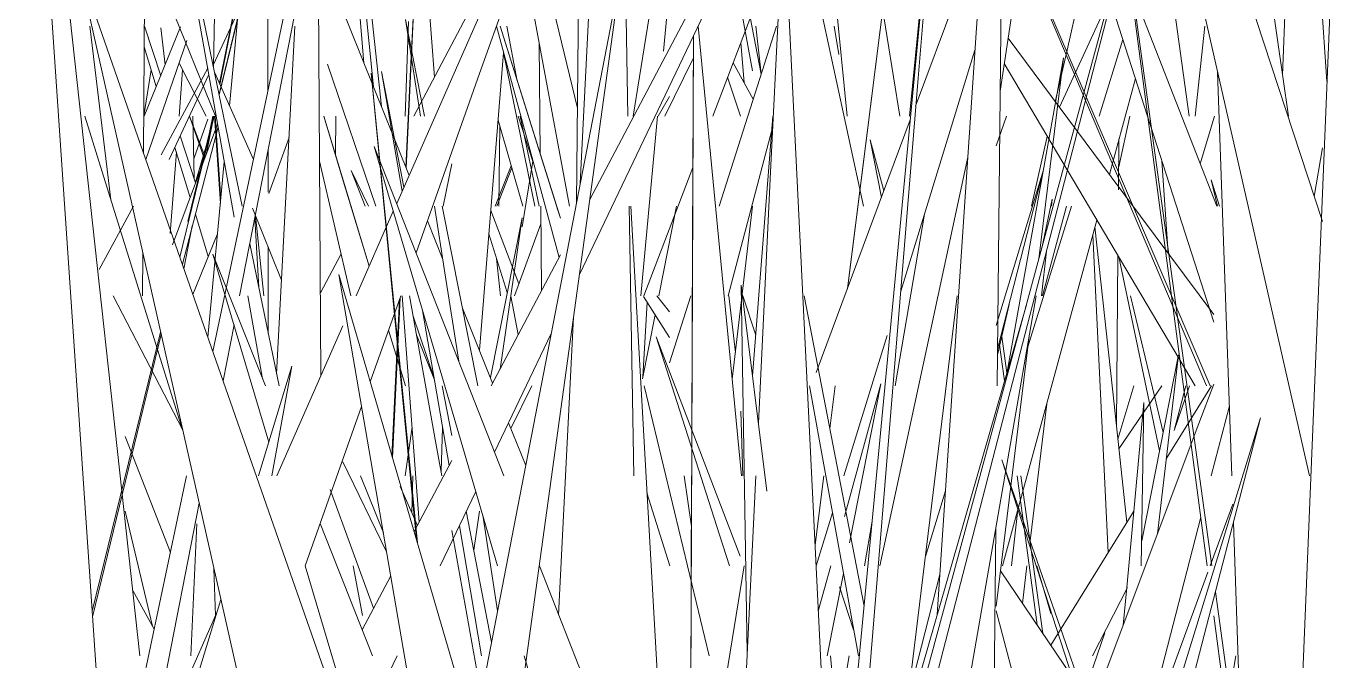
# Model space of a CAD drawing. Header units: millimetres. Extents: x -9575 to 27274, y -4387 to 11354.
# Drawn here: x -5806.06 to -5765.89, y 3071.91 to 3091.38 of the extents above; entities that cross this region are included whole.
import ezdxf

# ---------------------------------------------------------------- set-up
doc = ezdxf.new("R2010")
doc.units = ezdxf.units.MM
doc.layers.add('G-IMPT', color=8, linetype='Continuous', lineweight=9)

# ---------------------------------------------------------------- blocks, each defined once
blk = doc.blocks.new('Grass Array - 25_dwg-V50-North')
at = {"layer": 'G-IMPT'}
for p, q in [((-5799.512, 3083.1), (-5794.014, 3111.281)), ((-5778.97, 3088.618), (-5776.771, 3110.463)), ((-5787.608, 3088.618), (-5787.944, 3108.937)), ((-5766.7, 3077.582), (-5773.389, 3106.995)), ((-5780.869, 3083.329), (-5778.154, 3104.763)), ((-5776.035, 3104.555), (-5778.116, 3073.331)), ((-5767.525, 3089.875), (-5767.031, 3102.323)), ((-5789.09, 3083.758), (-5780.614, 3101.493)), ((-5796.355, 3100.208), (-5800.334, 3081.392)), ((-5787.439, 3088.618), (-5785.651, 3099.803)), ((-5786.509, 3090.614), (-5785.651, 3099.803)), ((-5789.05, 3099.641), (-5789.181, 3085.958)), ((-5794.696, 3085.937), (-5788.868, 3099.195)), ((-5794.405, 3087.022), (-5793.841, 3098.99)), ((-5794.269, 3090.053), (-5793.841, 3098.99)), ((-5792.152, 3089.928), (-5788.868, 3099.195)), ((-5781.001, 3066.851), (-5777.937, 3099.068)), ((-5778.7, 3089.783), (-5777.937, 3099.068)), ((-5769.546, 3085.859), (-5774.515, 3098.6)), ((-5803.566, 3066.547), (-5805.734, 3098.359)), ((-5788.482, 3098.196), (-5789.065, 3086.558)), ((-5769.691, 3074.823), (-5772.941, 3098.337)), ((-5771.749, 3089.293), (-5772.941, 3098.337)), ((-5781.179, 3061.463), (-5771.284, 3097.941)), ((-5773.599, 3088.988), (-5771.284, 3097.941)), ((-5768.634, 3097.64), (-5767.345, 3088.618)), ((-5799.824, 3088.933), (-5799.079, 3096.895)), ((-5793.541, 3089.809), (-5794.082, 3097.236)), ((-5779.268, 3088.618), (-5780.601, 3096.895)), ((-5799.685, 3085.515), (-5801.628, 3096.513)), ((-5799.872, 3087.975), (-5801.628, 3096.513)), ((-5769.984, 3096.614), (-5766.3, 3085.38)), ((-5775.16, 3096.291), (-5776.186, 3089.387)), ((-5765.892, 3096.321), (-5767.629, 3053.655)), ((-5783.236, 3086.695), (-5782.827, 3095.105)), ((-5780.519, 3048), (-5782.827, 3095.105)), ((-5779.415, 3094.812), (-5780.872, 3083.32)), ((-5802.418, 3094.121), (-5802.462, 3087.49)), ((-5797.107, 3094.136), (-5797.021, 3080.648)), ((-5795.163, 3088.908), (-5795.728, 3094.136)), ((-5794.17, 3088.618), (-5791.252, 3094.136)), ((-5781.422, 3094.136), (-5780.875, 3088.618)), ((-5778.784, 3088.922), (-5776.841, 3094.136)), ((-5776.277, 3080.341), (-5776.137, 3094.364)), ((-5775.707, 3094.136), (-5769.854, 3080.341)), ((-5769.748, 3080.341), (-5775.654, 3094.136)), ((-5800.144, 3089.295), (-5799.074, 3093.656)), ((-5800.138, 3089.268), (-5799.074, 3093.656)), ((-5794.316, 3086.801), (-5797.129, 3093.798)), ((-5790.307, 3093.656), (-5789.153, 3088.861)), ((-5783.514, 3089.909), (-5784.273, 3093.837)), ((-5774.136, 3090.645), (-5773.381, 3093.958)), ((-5773.297, 3093.696), (-5769.638, 3082.292)), ((-5800.249, 3093.498), (-5800.314, 3090.138)), ((-5795.7, 3090.244), (-5795.977, 3093.574)), ((-5789.396, 3085.859), (-5790.839, 3093.632)), ((-5784.424, 3093.521), (-5783.787, 3090.003)), ((-5795.447, 3053.179), (-5804.465, 3093.226)), ((-5801.703, 3085.316), (-5804.465, 3093.226)), ((-5800.135, 3089.628), (-5799.429, 3093.155)), ((-5800.117, 3089.588), (-5799.437, 3093.071)), ((-5792.336, 3069.629), (-5787.798, 3093.117)), ((-5788.903, 3085.11), (-5787.798, 3093.117)), ((-5781.928, 3093.004), (-5780.379, 3085.859)), ((-5766.367, 3092.663), (-5766.163, 3089.68)), ((-5801.651, 3092.077), (-5800.257, 3088.618)), ((-5795.677, 3092.154), (-5795.407, 3089.514)), ((-5785.558, 3092.141), (-5788.772, 3086.063)), ((-5783.565, 3092.372), (-5785.004, 3088.618)), ((-5770.388, 3088.618), (-5770.877, 3092.161)), ((-5800.326, 3090.182), (-5799.581, 3091.784)), ((-5798.646, 3091.864), (-5798.643, 3089.389)), ((-5774.371, 3088.89), (-5772.976, 3091.909)), ((-5804.713, 3091.61), (-5802.573, 3072.065)), ((-5803.461, 3086.053), (-5804.106, 3091.377)), ((-5802.438, 3088.618), (-5801.322, 3091.357)), ((-5802.427, 3091.377), (-5801.932, 3089.859)), ((-5801.933, 3091.331), (-5801.796, 3090.193)), ((-5798.379, 3080.712), (-5797.818, 3091.377)), ((-5794.338, 3091.517), (-5794.44, 3088.618)), ((-5793.84, 3088.618), (-5794.424, 3091.58)), ((-5793.963, 3088.618), (-5794.424, 3091.58)), ((-5789.716, 3084.276), (-5791.638, 3091.377)), ((-5791.526, 3091.377), (-5789.739, 3085.701)), ((-5789.671, 3085.485), (-5791.526, 3091.377)), ((-5791.315, 3091.377), (-5790.998, 3089.701)), ((-5785.448, 3091.377), (-5784.116, 3077.582)), ((-5783.047, 3091.377), (-5784.801, 3085.859)), ((-5783.512, 3089.915), (-5783.685, 3091.377)), ((-5783.512, 3089.915), (-5783.685, 3091.377)), ((-5781.134, 3090.508), (-5781.273, 3091.377)), ((-5769.906, 3091.377), (-5770.206, 3088.618)), ((-5802.392, 3087.289), (-5801.131, 3090.941)), ((-5790.324, 3090.858), (-5790.292, 3087.458)), ((-5785.706, 3063.788), (-5785.593, 3091.076)), ((-5785.593, 3091.076), (-5785.619, 3084.826)), ((-5784.143, 3090.865), (-5784.04, 3089.645)), ((-5772.782, 3086.753), (-5775.946, 3091.006)), ((-5773.147, 3088.618), (-5772.422, 3090.968)), ((-5802.068, 3089.526), (-5802.441, 3090.746)), ((-5792.159, 3081.436), (-5791.418, 3090.564)), ((-5791.42, 3090.569), (-5790.461, 3085.859)), ((-5776.962, 3090.644), (-5779.237, 3083.248)), ((-5774.136, 3090.645), (-5774.497, 3089.06)), ((-5802.224, 3090.038), (-5802.455, 3088.631)), ((-5801.924, 3087.43), (-5800.493, 3090.09)), ((-5800.535, 3088.618), (-5801.372, 3090.243)), ((-5801.371, 3088.618), (-5801.263, 3090.032)), ((-5796.821, 3090.213), (-5795.34, 3085.859)), ((-5794.414, 3087.045), (-5794.269, 3090.053)), ((-5786.473, 3088.618), (-5785.595, 3090.402)), ((-5784.376, 3090.257), (-5783.761, 3089.133)), ((-5770.209, 3080.341), (-5776.062, 3090.228)), ((-5775.974, 3080.777), (-5774.24, 3090.405)), ((-5775, 3084.243), (-5774.24, 3090.405)), ((-5801.672, 3087.286), (-5800.459, 3089.896)), ((-5800.278, 3089.946), (-5799.087, 3087.288)), ((-5794.061, 3075.527), (-5795.481, 3089.934)), ((-5794.75, 3082.422), (-5795.481, 3089.934)), ((-5795.158, 3089.986), (-5794.53, 3086.314)), ((-5795.158, 3089.986), (-5794.475, 3086.439)), ((-5792.152, 3089.928), (-5794.101, 3084.428)), ((-5784.546, 3089.814), (-5784.153, 3088.618)), ((-5778.7, 3089.783), (-5780.609, 3066.547)), ((-5772.037, 3089.767), (-5772.838, 3086.83)), ((-5769.082, 3077.582), (-5769.517, 3089.966)), ((-5786.68, 3088.618), (-5786.331, 3089.224)), ((-5771.749, 3089.293), (-5769.841, 3074.823)), ((-5773.599, 3088.988), (-5780.113, 3063.788)), ((-5801.26, 3078.991), (-5804.26, 3088.618)), ((-5801.26, 3078.991), (-5804.26, 3088.618)), ((-5801.346, 3084.29), (-5800.296, 3088.618)), ((-5801.101, 3085.39), (-5800.31, 3088.618)), ((-5800.588, 3087.301), (-5801.055, 3088.612)), ((-5800.565, 3087.362), (-5801.051, 3088.618)), ((-5800.907, 3086.71), (-5800.943, 3088.618)), ((-5800.919, 3087.308), (-5800.486, 3088.525)), ((-5800.616, 3087.224), (-5800.337, 3088.618)), ((-5800.539, 3087.432), (-5800.307, 3088.618)), ((-5800.103, 3085.942), (-5800.283, 3088.618)), ((-5800.263, 3088.618), (-5800.09, 3086.079)), ((-5796.935, 3088.618), (-5796.334, 3086.631)), ((-5795.541, 3084.014), (-5796.935, 3088.618)), ((-5796.571, 3087.415), (-5796.561, 3088.618)), ((-5791.587, 3088.489), (-5790.824, 3085.859)), ((-5790.519, 3087.221), (-5790.969, 3088.618)), ((-5790.325, 3085.859), (-5790.91, 3088.618)), ((-5786.695, 3088.618), (-5787.211, 3083.1)), ((-5783.782, 3080.651), (-5783.157, 3088.618)), ((-5781.83, 3080.749), (-5778.942, 3088.499)), ((-5776.314, 3087.709), (-5775.996, 3088.618)), ((-5772.549, 3087.067), (-5772.214, 3088.618)), ((-5770.052, 3087.156), (-5769.615, 3088.618)), ((-5800.188, 3088.366), (-5801.574, 3084.669)), ((-5801.574, 3084.669), (-5800.188, 3088.366)), ((-5801.332, 3088.016), (-5800.862, 3086.57)), ((-5800.175, 3088.291), (-5801.27, 3084.075)), ((-5800.869, 3086.593), (-5800.366, 3088.291)), ((-5791.537, 3088.316), (-5791.56, 3085.859)), ((-5784.526, 3083.1), (-5783.191, 3088.188)), ((-5801.028, 3086.126), (-5801.497, 3087.66)), ((-5799.872, 3087.975), (-5799.437, 3085.859)), ((-5798.618, 3086.24), (-5797.997, 3087.963)), ((-5793.263, 3080.476), (-5795.385, 3087.689)), ((-5791.406, 3077.582), (-5795.385, 3087.689)), ((-5779.827, 3086.124), (-5780.172, 3087.886)), ((-5779.754, 3086.321), (-5780.172, 3087.886)), ((-5774.74, 3087.996), (-5775.227, 3085.859)), ((-5772.542, 3087.917), (-5772.556, 3086.352)), ((-5766.3, 3087.649), (-5766.555, 3086.156)), ((-5766.555, 3086.156), (-5766.3, 3087.649)), ((-5801.644, 3085.018), (-5801.454, 3087.518)), ((-5800.488, 3081.833), (-5799.985, 3087.212)), ((-5798.64, 3087.567), (-5798.639, 3086.286)), ((-5797.063, 3087.239), (-5796.102, 3083.1)), ((-5790.847, 3085.219), (-5790.517, 3087.233)), ((-5778.326, 3082.028), (-5777.181, 3087.354)), ((-5771.227, 3087.245), (-5771.036, 3084.408)), ((-5795.661, 3085.859), (-5796.093, 3086.945)), ((-5795.564, 3085.859), (-5796.093, 3086.945)), ((-5793.009, 3087.154), (-5793.265, 3085.859)), ((-5791.672, 3085.859), (-5791.182, 3087.091)), ((-5791.164, 3087.029), (-5791.625, 3085.859)), ((-5785.609, 3087.041), (-5787.12, 3083.1)), ((-5776.314, 3082.198), (-5774.859, 3086.967)), ((-5776.266, 3081.47), (-5774.859, 3086.967)), ((-5795.541, 3084.014), (-5796.334, 3086.631)), ((-5783.236, 3086.695), (-5783.6, 3079.196)), ((-5772.782, 3086.753), (-5769.638, 3082.529)), ((-5769.522, 3085.859), (-5769.717, 3086.663)), ((-5769.46, 3085.859), (-5769.717, 3086.663)), ((-5774.912, 3084.568), (-5774.588, 3086.073)), ((-5774.612, 3085.859), (-5774.588, 3086.073)), ((-5803.817, 3083.912), (-5802.769, 3085.859)), ((-5800.473, 3084.31), (-5800.871, 3085.611)), ((-5799.119, 3085.794), (-5798.228, 3083.584)), ((-5795.943, 3083.1), (-5794.8, 3085.7)), ((-5793.214, 3083.813), (-5793.533, 3085.859)), ((-5792.207, 3080.341), (-5793.296, 3085.859)), ((-5791.811, 3085.726), (-5790.947, 3083.471)), ((-5790.277, 3085.859), (-5790.252, 3083.264)), ((-5789.671, 3085.484), (-5789.739, 3085.701)), ((-5787.425, 3077.582), (-5787.562, 3085.859)), ((-5786.331, 3064.893), (-5787.517, 3085.859)), ((-5786.657, 3083.1), (-5786.114, 3085.859)), ((-5783.785, 3085.859), (-5784.403, 3080.552)), ((-5779.407, 3080.341), (-5778.51, 3085.612)), ((-5775.333, 3081.539), (-5773.999, 3085.859)), ((-5774.893, 3083.1), (-5774.15, 3085.859)), ((-5801.703, 3085.316), (-5793.722, 3062.455)), ((-5800.965, 3085.249), (-5801.222, 3083.936)), ((-5798.923, 3083.359), (-5799.046, 3085.486)), ((-5798.775, 3083.1), (-5799.03, 3085.571)), ((-5793.278, 3084.219), (-5793.755, 3085.406)), ((-5791.821, 3080.597), (-5790.849, 3085.497)), ((-5791.524, 3080.858), (-5790.849, 3085.497)), ((-5791.083, 3083.1), (-5790.271, 3085.31)), ((-5773.221, 3085.429), (-5776.116, 3074.823)), ((-5773.278, 3085.22), (-5772.682, 3079.685)), ((-5800.191, 3085.006), (-5800.946, 3083.146)), ((-5791.869, 3085.01), (-5791.303, 3083.21)), ((-5788.903, 3085.11), (-5791.457, 3066.622)), ((-5785.643, 3078.985), (-5785.619, 3084.826)), ((-5773.344, 3084.978), (-5772.87, 3075.233)), ((-5802.483, 3084.423), (-5802.492, 3083.1)), ((-5799.199, 3084.702), (-5798.303, 3080.341)), ((-5798.636, 3084.597), (-5798.633, 3081.946)), ((-5774.918, 3083.1), (-5774.765, 3084.476)), ((-5798.621, 3078.614), (-5800.33, 3084.386)), ((-5798.723, 3080.341), (-5800.33, 3084.386)), ((-5797.037, 3083.195), (-5796.403, 3084.395)), ((-5789.671, 3084.363), (-5791.797, 3080.341)), ((-5791.515, 3083.1), (-5791.632, 3084.255)), ((-5772.575, 3084.338), (-5772.623, 3079.134)), ((-5771.299, 3078.348), (-5772.55, 3084.296)), ((-5790.315, 3048), (-5796.468, 3083.759)), ((-5794.621, 3077.443), (-5796.468, 3083.759)), ((-5793.214, 3083.813), (-5792.793, 3081.104)), ((-5783.942, 3072.155), (-5784.129, 3083.432)), ((-5783.34, 3077.117), (-5784.129, 3083.432)), ((-5801.259, 3078.988), (-5803.395, 3083.1)), ((-5798.809, 3080.556), (-5799.258, 3083.1)), ((-5794.572, 3083.1), (-5795.505, 3080.467)), ((-5794.84, 3078.191), (-5794.609, 3082.997)), ((-5794.823, 3078.135), (-5794.592, 3083.044)), ((-5794.007, 3076.161), (-5794.525, 3083.1)), ((-5793.49, 3078.583), (-5794.302, 3083.1)), ((-5790.965, 3081.915), (-5791.198, 3083.098)), ((-5787.146, 3080.618), (-5787.012, 3082.904)), ((-5787.146, 3080.618), (-5787.012, 3082.904)), ((-5786.331, 3081.825), (-5787.126, 3083.085)), ((-5786.331, 3082.615), (-5786.717, 3083.1)), ((-5785.678, 3083.1), (-5786.331, 3081.045)), ((-5784.504, 3083.1), (-5784.308, 3081.365)), ((-5783.684, 3081.903), (-5784.081, 3083.1)), ((-5780.361, 3073.581), (-5782.199, 3083.1)), ((-5780.419, 3065.33), (-5775.384, 3082.828)), ((-5779.121, 3069.841), (-5777.506, 3083.1)), ((-5775.915, 3082.842), (-5776.267, 3081.293)), ((-5775.911, 3078.343), (-5775.082, 3083.1)), ((-5771.516, 3080.286), (-5772.186, 3083.1)), ((-5794.75, 3082.422), (-5794.088, 3075.621)), ((-5794.191, 3082.48), (-5793.554, 3080.608)), ((-5793.905, 3082.657), (-5793.09, 3077.896)), ((-5791.753, 3080.425), (-5792.677, 3082.725)), ((-5789.271, 3082.45), (-5789.728, 3073.322)), ((-5787.157, 3080.563), (-5786.771, 3082.523)), ((-5801.935, 3081.991), (-5804.035, 3073.43)), ((-5800.02, 3080.494), (-5799.685, 3082.21)), ((-5798.369, 3077.582), (-5796.347, 3082.181)), ((-5794.429, 3080.341), (-5794.945, 3082.047)), ((-5794.429, 3080.341), (-5794.945, 3082.047)), ((-5778.326, 3082.028), (-5779.874, 3074.823)), ((-5804.023, 3073.253), (-5801.92, 3081.923)), ((-5793.541, 3080.532), (-5794.087, 3081.904)), ((-5791.693, 3078.312), (-5789.956, 3081.946)), ((-5784.165, 3075.122), (-5786.737, 3081.846)), ((-5784.79, 3075.774), (-5786.737, 3081.846)), ((-5779.654, 3081.891), (-5780.98, 3077.582)), ((-5775.283, 3081.944), (-5776.314, 3073.58)), ((-5776.056, 3080.493), (-5776.213, 3081.674)), ((-5776.149, 3081.924), (-5775.985, 3080.738)), ((-5770.715, 3081.294), (-5771.846, 3075.588)), ((-5770.715, 3081.294), (-5771.364, 3075.8)), ((-5771.364, 3075.8), (-5770.715, 3081.294)), ((-5798.935, 3077.582), (-5797.912, 3080.944)), ((-5798.526, 3077.582), (-5797.912, 3080.944)), ((-5793.263, 3080.476), (-5791.599, 3074.823)), ((-5780.966, 3076.333), (-5779.844, 3080.402)), ((-5780.808, 3075.524), (-5779.844, 3080.402)), ((-5770.092, 3079.188), (-5769.638, 3080.396)), ((-5793.301, 3080.341), (-5793.009, 3078.825)), ((-5791.192, 3079.03), (-5790.546, 3080.341)), ((-5787.104, 3080.341), (-5785.112, 3072.065)), ((-5782.036, 3080.341), (-5780.536, 3072.065)), ((-5781.413, 3079.03), (-5781.247, 3080.341)), ((-5772.577, 3078.711), (-5772.09, 3080.341)), ((-5772.544, 3078.406), (-5771.226, 3080.341)), ((-5771.516, 3080.286), (-5771.188, 3078.909)), ((-5771.092, 3078.103), (-5769.704, 3080.341)), ((-5770.848, 3078.976), (-5770.49, 3080.341)), ((-5770.848, 3078.976), (-5770.379, 3080.341)), ((-5795.772, 3079.714), (-5797.505, 3074.823)), ((-5775.271, 3075.587), (-5774.758, 3079.796)), ((-5772.302, 3076.151), (-5772.682, 3079.685)), ((-5772.306, 3074.157), (-5771.776, 3079.834)), ((-5771.858, 3074.823), (-5771.776, 3079.834)), ((-5769.71, 3077.582), (-5769.157, 3079.735)), ((-5790.738, 3077.901), (-5791.264, 3079.21)), ((-5784.079, 3077.582), (-5784.138, 3079.564)), ((-5770.092, 3079.188), (-5777.903, 3058.38)), ((-5776.314, 3048.087), (-5768.197, 3079.359)), ((-5769.918, 3073.766), (-5768.197, 3079.359)), ((-5803.023, 3078.789), (-5801.636, 3075.23)), ((-5794.226, 3079.087), (-5794.435, 3077.582)), ((-5793.335, 3077.723), (-5793.288, 3079.055)), ((-5793.49, 3078.583), (-5793.31, 3077.582)), ((-5795.004, 3075.253), (-5796.347, 3078.013)), ((-5793.009, 3078.05), (-5794.161, 3075.87)), ((-5775.911, 3078.343), (-5778.88, 3061.307)), ((-5772.395, 3066.547), (-5776.138, 3078.077)), ((-5774.276, 3072.733), (-5776.138, 3078.077)), ((-5801.139, 3077.582), (-5803.472, 3066.547)), ((-5795.809, 3077.582), (-5795.104, 3075.833)), ((-5794.231, 3076.444), (-5794.196, 3077.582)), ((-5785.655, 3076.026), (-5785.879, 3077.582)), ((-5785.681, 3069.744), (-5785.649, 3077.582)), ((-5783.678, 3077.582), (-5784.482, 3061.029)), ((-5781.865, 3075.465), (-5781.597, 3077.582)), ((-5775.055, 3073.009), (-5775.666, 3077.582)), ((-5775.548, 3077.582), (-5774.877, 3072.747)), ((-5794.621, 3077.443), (-5786.008, 3047.989)), ((-5794.593, 3077.252), (-5794.06, 3076.062)), ((-5796.732, 3077.166), (-5795.405, 3073.518)), ((-5793.36, 3074.823), (-5792.27, 3077.104)), ((-5786.314, 3074.823), (-5787.02, 3077.065)), ((-5777.864, 3077.123), (-5778.48, 3075.104)), ((-5803.023, 3076.496), (-5802.181, 3072.966)), ((-5802.203, 3069.306), (-5800.753, 3076.74)), ((-5792.56, 3076.497), (-5791.786, 3072.476)), ((-5792.331, 3075.306), (-5792.157, 3076.501)), ((-5792.056, 3076.375), (-5791.599, 3073.443)), ((-5781.33, 3076.444), (-5781.828, 3074.823)), ((-5775.836, 3074.823), (-5775.645, 3076.548)), ((-5774.633, 3072.388), (-5772.087, 3076.496)), ((-5769.744, 3074.823), (-5769.051, 3076.712)), ((-5800.823, 3076.107), (-5801.011, 3072.065)), ((-5797.046, 3076.119), (-5795.436, 3072.065)), ((-5792.774, 3076.05), (-5792.093, 3072.065)), ((-5780.345, 3074.823), (-5780.113, 3076.192)), ((-5776.458, 3062.228), (-5776.321, 3075.992)), ((-5772.364, 3067.244), (-5770.037, 3076.31)), ((-5768.311, 3055.613), (-5769.031, 3076.146)), ((-5793.009, 3075.91), (-5792.099, 3070.855)), ((-5784.79, 3075.774), (-5784.486, 3074.823)), ((-5796.347, 3070.931), (-5797.499, 3074.823)), ((-5796.035, 3074.823), (-5795.746, 3073.296)), ((-5782.992, 3056.217), (-5790.319, 3074.823)), ((-5784.041, 3074.823), (-5785.821, 3063.788)), ((-5781.765, 3073.434), (-5781.382, 3074.823)), ((-5775.504, 3073.67), (-5775.364, 3074.823)), ((-5774.63, 3073.356), (-5775.061, 3074.823)), ((-5800.254, 3073.294), (-5800.3, 3074.729)), ((-5794.877, 3074.515), (-5795.752, 3072.86)), ((-5780.993, 3074.585), (-5781.491, 3072.065)), ((-5779.011, 3070.746), (-5778.034, 3074.559)), ((-5776.18, 3074.666), (-5773.352, 3070.502)), ((-5771.768, 3069.306), (-5769.815, 3074.63)), ((-5802.133, 3072.881), (-5802.792, 3074.067)), ((-5781.119, 3074.178), (-5780.68, 3072.858)), ((-5772.278, 3074.157), (-5773.352, 3072.065)), ((-5772.306, 3074.157), (-5772.414, 3073.002)), ((-5768.745, 3067.976), (-5769.581, 3074.028)), ((-5802.294, 3066.547), (-5800.089, 3073.792)), ((-5769.918, 3073.766), (-5777.84, 3048)), ((-5807.513, 3056.78), (-5800.21, 3073.393)), ((-5774.625, 3067.113), (-5776.314, 3073.441)), ((-5769.638, 3073.288), (-5768.749, 3066.547)), ((-5772.976, 3072.767), (-5773.618, 3070.894)), ((-5774.276, 3072.733), (-5772.13, 3066.572)), ((-5795.998, 3069.306), (-5794.679, 3072.065)), ((-5790.787, 3072.065), (-5783.705, 3048)), ((-5781.486, 3068.119), (-5780.815, 3072.065)), ((-5781.183, 3069.902), (-5781.395, 3072.065)), ((-5769.169, 3070.814), (-5768.956, 3072.065)), ((-5769.169, 3070.814), (-5768.956, 3072.065))]:
    blk.add_line(p, q, dxfattribs=at)
blk = doc.blocks.new('Grass Array - Grass Array-V52-North')
blk.add_blockref('Grass Array - 25_dwg-V50-North', (0, 0))

msp = doc.modelspace()

# ---------------------------------------------------------------- block references
msp.add_blockref('Grass Array - Grass Array-V52-North', (0, 0))

doc.saveas('drawing.dxf')
